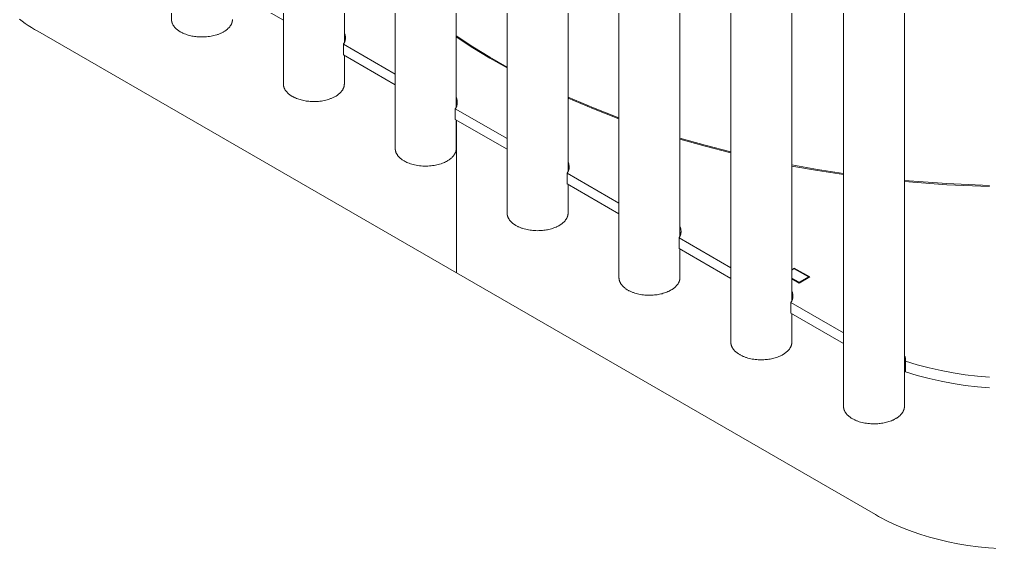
# Model space of a CAD drawing. Header units: inches. Extents: x -6.5 to 91.7, y -2.1 to 67.1.
# Drawn here: x 74.11 to 81.56, y 25.4 to 29.47 of the extents above; entities that cross this region are included whole.
import ezdxf

# ---------------------------------------------------------------- set-up
doc = ezdxf.new("R2010")
doc.units = ezdxf.units.IN
doc.layers.add('ZANO_R', color=7, linetype='Continuous', lineweight=0)

msp = doc.modelspace()

# ---------------------------------------------------------------- linework, layer by layer
at = {"layer": 'ZANO_R'}
for p, q in [((75.28081, 29.46787), (75.28081, 47.26843)), ((76.13974, 28.97196), (76.13974, 46.77253)), ((76.6079, 46.50224), (76.6079, 29.29047)), ((77.46683, 46.00633), (77.46683, 28.79456)), ((77.85761, 27.98015), (77.85761, 45.78072)), ((78.32577, 45.51043), (78.32577, 28.29866)), ((78.71654, 27.48425), (78.71654, 45.28482)), ((79.1847, 45.01452), (79.1847, 27.80276)), ((79.57547, 26.98834), (79.57547, 44.78891)), ((80.04363, 44.51862), (80.04363, 27.30685)), ((80.44046, 26.49618), (80.44046, 44.2959)), ((80.90862, 44.12376), (80.90862, 26.49618)), ((76.99868, 28.47606), (76.99868, 33.74419)), ((76.13974, 29.46205), (75.74189, 29.69175)), ((74.13523, 29.45348), (74.11288, 29.47008)), ((74.15805, 29.43733), (74.13523, 29.45348)), ((74.1813, 29.4216), (74.15805, 29.43733)), ((75.28081, 29.46787), (75.28083, 29.46643)), ((75.28083, 29.46643), (75.28086, 29.465)), ((75.28086, 29.465), (75.28093, 29.46356)), ((75.28093, 29.46356), (75.28102, 29.46211)), ((75.28102, 29.46211), (75.28115, 29.46066)), ((75.28115, 29.46066), (75.28129, 29.4592)), ((75.28129, 29.4592), (75.28147, 29.45774)), ((75.28147, 29.45774), (75.28167, 29.45628)), ((75.28167, 29.45628), (75.28191, 29.45482)), ((75.28191, 29.45482), (75.28217, 29.45335)), ((75.28217, 29.45335), (75.28246, 29.45188)), ((75.28246, 29.45188), (75.28277, 29.4504)), ((75.28277, 29.4504), (75.28312, 29.44893)), ((75.28312, 29.44893), (75.2835, 29.44745)), ((75.2835, 29.44745), (75.28391, 29.44597)), ((75.28391, 29.44597), (75.28434, 29.44449)), ((75.28434, 29.44449), (75.28481, 29.443)), ((75.28481, 29.443), (75.2853, 29.44152)), ((75.2853, 29.44152), (75.28583, 29.44004)), ((75.28583, 29.44004), (75.28638, 29.43855)), ((75.28638, 29.43855), (75.28697, 29.43707)), ((75.28697, 29.43707), (75.28759, 29.43558)), ((75.28759, 29.43558), (75.28891, 29.43262)), ((75.28891, 29.43262), (75.29036, 29.42966)), ((75.29036, 29.42966), (75.29193, 29.4267)), ((75.29193, 29.4267), (75.29363, 29.42376)), ((75.73611, 29.42369), (75.73786, 29.42673)), ((75.73786, 29.42673), (75.73948, 29.42977)), ((75.73948, 29.42977), (75.74024, 29.43129)), ((75.74024, 29.43129), (75.74096, 29.43281)), ((75.74096, 29.43281), (75.74165, 29.43433)), ((75.74165, 29.43433), (75.7423, 29.43584)), ((75.7423, 29.43584), (75.74293, 29.43735)), ((75.74293, 29.43735), (75.74352, 29.43887)), ((75.74352, 29.43887), (75.74408, 29.44037)), ((75.74408, 29.44037), (75.7446, 29.44188)), ((75.7446, 29.44188), (75.7451, 29.44338)), ((75.7451, 29.44338), (75.74556, 29.44488)), ((75.74556, 29.44488), (75.74599, 29.44638)), ((75.74599, 29.44638), (75.74639, 29.44787)), ((75.74639, 29.44787), (75.74677, 29.44936)), ((75.74677, 29.44936), (75.74711, 29.45084)), ((75.74711, 29.45084), (75.7476, 29.45324)), ((75.7476, 29.45324), (75.74802, 29.45566)), ((75.74802, 29.45566), (75.74836, 29.45809)), ((75.74836, 29.45809), (75.74862, 29.46052)), ((75.74862, 29.46052), (75.74882, 29.46297)), ((75.74882, 29.46297), (75.74893, 29.46542)), ((75.74893, 29.46542), (75.74897, 29.46787)), ((74.20497, 29.40632), (74.1813, 29.4216)), ((74.22902, 29.39148), (74.20497, 29.40632)), ((74.25341, 29.37708), (74.22902, 29.39148)), ((74.25341, 29.37708), (77.46921, 27.52043)), ((75.29363, 29.42376), (75.29545, 29.42082)), ((75.29545, 29.42082), (75.29739, 29.41791)), ((75.29739, 29.41791), (75.29946, 29.41501)), ((75.29946, 29.41501), (75.30165, 29.41213)), ((75.30165, 29.41213), (75.30396, 29.40927)), ((75.30396, 29.40927), (75.30639, 29.40643)), ((75.30639, 29.40643), (75.30895, 29.40363)), ((75.30895, 29.40363), (75.31162, 29.40085)), ((75.31162, 29.40085), (75.3144, 29.39811)), ((75.3144, 29.39811), (75.31731, 29.3954)), ((75.31731, 29.3954), (75.32032, 29.39273)), ((75.32032, 29.39273), (75.32345, 29.3901)), ((75.32345, 29.3901), (75.32669, 29.38751)), ((75.32669, 29.38751), (75.33003, 29.38496)), ((75.33003, 29.38496), (75.33347, 29.38247)), ((75.33347, 29.38247), (75.33702, 29.38001)), ((75.33702, 29.38001), (75.34066, 29.37761)), ((75.34066, 29.37761), (75.34439, 29.37527)), ((75.34439, 29.37527), (75.34822, 29.37297)), ((75.34822, 29.37297), (75.35213, 29.37074)), ((75.35213, 29.37074), (75.35613, 29.36856)), ((75.35613, 29.36856), (75.36021, 29.36643)), ((75.36021, 29.36643), (75.36436, 29.36437)), ((75.36436, 29.36437), (75.36858, 29.36237)), ((75.36858, 29.36237), (75.37287, 29.36044)), ((75.37287, 29.36044), (75.38164, 29.35675)), ((75.38164, 29.35675), (75.39063, 29.35333)), ((75.39063, 29.35333), (75.39981, 29.35018)), ((75.62795, 29.34953), (75.63319, 29.35125)), ((75.63319, 29.35125), (75.63837, 29.35305)), ((75.63837, 29.35305), (75.64346, 29.35493)), ((75.64346, 29.35493), (75.64848, 29.35689)), ((75.64848, 29.35689), (75.65341, 29.35892)), ((75.65341, 29.35892), (75.65824, 29.36103)), ((75.65824, 29.36103), (75.66299, 29.36321)), ((75.66299, 29.36321), (75.66763, 29.36545)), ((75.66763, 29.36545), (75.67216, 29.36777)), ((75.67216, 29.36777), (75.67659, 29.37015)), ((75.67659, 29.37015), (75.6809, 29.37259)), ((75.6809, 29.37259), (75.6851, 29.37509)), ((75.6851, 29.37509), (75.68917, 29.37764)), ((75.68917, 29.37764), (75.69312, 29.38025)), ((75.69312, 29.38025), (75.69694, 29.38291)), ((75.69694, 29.38291), (75.70064, 29.38562)), ((75.70064, 29.38562), (75.7042, 29.38837)), ((75.7042, 29.38837), (75.70762, 29.39117)), ((75.70762, 29.39117), (75.71091, 29.394)), ((75.71091, 29.394), (75.71406, 29.39687)), ((75.71406, 29.39687), (75.71708, 29.39976)), ((75.71708, 29.39976), (75.71995, 29.40269)), ((75.71995, 29.40269), (75.72268, 29.40564)), ((75.72268, 29.40564), (75.72527, 29.40861)), ((75.72527, 29.40861), (75.72772, 29.4116)), ((75.72772, 29.4116), (75.73003, 29.41461)), ((75.73003, 29.41461), (75.7322, 29.41763)), ((75.7322, 29.41763), (75.73423, 29.42066)), ((75.73423, 29.42066), (75.73611, 29.42369)), ((76.60911, 29.36071), (76.6079, 29.36335)), ((76.61022, 29.35803), (76.60911, 29.36071)), ((76.61125, 29.35531), (76.61022, 29.35803)), ((76.61218, 29.35256), (76.61125, 29.35531)), ((76.61301, 29.34978), (76.61218, 29.35256)), ((75.39981, 29.35018), (75.40914, 29.3473)), ((75.40914, 29.3473), (75.41858, 29.34469)), ((75.41858, 29.34469), (75.42812, 29.34235)), ((75.42812, 29.34235), (75.4377, 29.34028)), ((75.4377, 29.34028), (75.44731, 29.33847)), ((75.44731, 29.33847), (75.45692, 29.33693)), ((75.45692, 29.33693), (75.46648, 29.33564)), ((75.46648, 29.33564), (75.47599, 29.3346)), ((75.47599, 29.3346), (75.48541, 29.3338)), ((75.48541, 29.3338), (75.49579, 29.33317)), ((75.49579, 29.33317), (75.50639, 29.33281)), ((75.50639, 29.33281), (75.51719, 29.33273)), ((75.51719, 29.33273), (75.52815, 29.33294)), ((75.52815, 29.33294), (75.53925, 29.33345)), ((75.53925, 29.33345), (75.55044, 29.33429)), ((75.55044, 29.33429), (75.56169, 29.33545)), ((75.56169, 29.33545), (75.57295, 29.33694)), ((75.57295, 29.33694), (75.58419, 29.33878)), ((75.58419, 29.33878), (75.59536, 29.34096)), ((75.59536, 29.34096), (75.6064, 29.34348)), ((75.6064, 29.34348), (75.61728, 29.34634)), ((75.61728, 29.34634), (75.62795, 29.34953)), ((76.60083, 29.27776), (76.60245, 29.28017)), ((76.99868, 29.04806), (76.60083, 29.27776)), ((76.60083, 29.19585), (76.60083, 29.27776)), ((76.60245, 29.28017), (76.60399, 29.28263)), ((76.60399, 29.28263), (76.60544, 29.28514)), ((76.60544, 29.28514), (76.60681, 29.2877)), ((76.60681, 29.2877), (76.6081, 29.2903)), ((76.6081, 29.2903), (76.60929, 29.29295)), ((76.60929, 29.29295), (76.61039, 29.29564)), ((76.61039, 29.29564), (76.6114, 29.29836)), ((76.6114, 29.29836), (76.61231, 29.30112)), ((76.61231, 29.30112), (76.61314, 29.3039)), ((76.61375, 29.34697), (76.61301, 29.34978)), ((76.61314, 29.3039), (76.61386, 29.30671)), ((76.6144, 29.34414), (76.61375, 29.34697)), ((76.61386, 29.30671), (76.61449, 29.30954)), ((76.61495, 29.34129), (76.6144, 29.34414)), ((76.61449, 29.30954), (76.61502, 29.3124)), ((76.6154, 29.33842), (76.61495, 29.34129)), ((76.61502, 29.3124), (76.61546, 29.31527)), ((76.61575, 29.33554), (76.6154, 29.33842)), ((76.61546, 29.31527), (76.6158, 29.31815)), ((76.61601, 29.33265), (76.61575, 29.33554)), ((76.6158, 29.31815), (76.61604, 29.32105)), ((76.61616, 29.32975), (76.61601, 29.33265)), ((76.61604, 29.32105), (76.61618, 29.32395)), ((76.61622, 29.32685), (76.61616, 29.32975)), ((76.61618, 29.32395), (76.61622, 29.32685)), ((77.46683, 29.34034), (77.59472, 29.25711)), ((77.59471, 29.25062), (77.46683, 29.33404)), ((77.72501, 29.17102), (77.59471, 29.25062)), ((77.59472, 29.25711), (77.72502, 29.17769)), ((76.99868, 28.96615), (76.60083, 29.19585)), ((76.6079, 29.19176), (76.6079, 28.97196)), ((77.85761, 29.09533), (77.72501, 29.17102)), ((77.72502, 29.17769), (77.85761, 29.10217)), ((76.13974, 28.97196), (76.13976, 28.97053)), ((76.13976, 28.97053), (76.1398, 28.96909)), ((76.1398, 28.96909), (76.13986, 28.96765)), ((76.13986, 28.96765), (76.13996, 28.9662)), ((76.13996, 28.9662), (76.14008, 28.96475)), ((76.14008, 28.96475), (76.14022, 28.9633)), ((76.14022, 28.9633), (76.1404, 28.96184)), ((76.1404, 28.96184), (76.14061, 28.96038)), ((76.14061, 28.96038), (76.14084, 28.95891)), ((76.14084, 28.95891), (76.1411, 28.95744)), ((76.1411, 28.95744), (76.14139, 28.95597)), ((76.14139, 28.95597), (76.14171, 28.9545)), ((76.14171, 28.9545), (76.14205, 28.95302)), ((76.14205, 28.95302), (76.14243, 28.95154)), ((76.14243, 28.95154), (76.14284, 28.95006)), ((76.14284, 28.95006), (76.14327, 28.94858)), ((76.14327, 28.94858), (76.14374, 28.9471)), ((76.14374, 28.9471), (76.14423, 28.94562)), ((76.14423, 28.94562), (76.14476, 28.94413)), ((76.14476, 28.94413), (76.14532, 28.94265)), ((76.14532, 28.94265), (76.1459, 28.94116)), ((76.1459, 28.94116), (76.14652, 28.93968)), ((76.14652, 28.93968), (76.14785, 28.93671)), ((76.14785, 28.93671), (76.14929, 28.93375)), ((76.14929, 28.93375), (76.15087, 28.9308)), ((76.15087, 28.9308), (76.15256, 28.92785)), ((76.15256, 28.92785), (76.15438, 28.92492)), ((76.15438, 28.92492), (76.15633, 28.922)), ((76.15633, 28.922), (76.15839, 28.9191)), ((76.15839, 28.9191), (76.16058, 28.91622)), ((76.16058, 28.91622), (76.16289, 28.91336)), ((76.16289, 28.91336), (76.16533, 28.91053)), ((76.16533, 28.91053), (76.16788, 28.90772)), ((76.16788, 28.90772), (76.17055, 28.90495)), ((76.17055, 28.90495), (76.17334, 28.9022)), ((76.573, 28.90096), (76.57601, 28.90386)), ((76.57601, 28.90386), (76.57888, 28.90678)), ((76.57888, 28.90678), (76.58161, 28.90973)), ((76.58161, 28.90973), (76.5842, 28.91271)), ((76.5842, 28.91271), (76.58665, 28.9157)), ((76.58665, 28.9157), (76.58896, 28.91871)), ((76.58896, 28.91871), (76.59113, 28.92173)), ((76.59113, 28.92173), (76.59316, 28.92475)), ((76.59316, 28.92475), (76.59505, 28.92779)), ((76.59505, 28.92779), (76.5968, 28.93083)), ((76.5968, 28.93083), (76.59841, 28.93387)), ((76.59841, 28.93387), (76.59917, 28.93539)), ((76.59917, 28.93539), (76.59989, 28.9369)), ((76.59989, 28.9369), (76.60058, 28.93842)), ((76.60058, 28.93842), (76.60124, 28.93994)), ((76.60124, 28.93994), (76.60186, 28.94145)), ((76.60186, 28.94145), (76.60245, 28.94296)), ((76.60245, 28.94296), (76.60301, 28.94447)), ((76.60301, 28.94447), (76.60353, 28.94598)), ((76.60353, 28.94598), (76.60403, 28.94748)), ((76.60403, 28.94748), (76.60449, 28.94898)), ((76.60449, 28.94898), (76.60493, 28.95048)), ((76.60493, 28.95048), (76.60533, 28.95197)), ((76.60533, 28.95197), (76.6057, 28.95346)), ((76.6057, 28.95346), (76.60604, 28.95494)), ((76.60604, 28.95494), (76.60653, 28.95734)), ((76.60653, 28.95734), (76.60695, 28.95976)), ((76.60695, 28.95976), (76.60729, 28.96218)), ((76.60729, 28.96218), (76.60756, 28.96462)), ((76.60756, 28.96462), (76.60775, 28.96706)), ((76.60775, 28.96706), (76.60786, 28.96951)), ((76.60786, 28.96951), (76.6079, 28.97196)), ((76.17334, 28.9022), (76.17624, 28.8995)), ((76.17624, 28.8995), (76.17926, 28.89683)), ((76.17926, 28.89683), (76.18238, 28.89419)), ((76.18238, 28.89419), (76.18562, 28.8916)), ((76.18562, 28.8916), (76.18896, 28.88906)), ((76.18896, 28.88906), (76.1924, 28.88656)), ((76.1924, 28.88656), (76.19595, 28.88411)), ((76.19595, 28.88411), (76.19959, 28.88171)), ((76.19959, 28.88171), (76.20333, 28.87936)), ((76.20333, 28.87936), (76.20715, 28.87707)), ((76.20715, 28.87707), (76.21107, 28.87483)), ((76.21107, 28.87483), (76.21506, 28.87265)), ((76.21506, 28.87265), (76.21914, 28.87053)), ((76.21914, 28.87053), (76.22329, 28.86847)), ((76.22329, 28.86847), (76.22751, 28.86647)), ((76.22751, 28.86647), (76.2318, 28.86453)), ((76.2318, 28.86453), (76.24057, 28.86085)), ((76.24057, 28.86085), (76.24956, 28.85743)), ((76.24956, 28.85743), (76.25874, 28.85428)), ((76.25874, 28.85428), (76.26807, 28.8514)), ((76.26807, 28.8514), (76.27752, 28.84878)), ((76.27752, 28.84878), (76.28705, 28.84644)), ((76.28705, 28.84644), (76.29664, 28.84437)), ((76.29664, 28.84437), (76.30625, 28.84257)), ((76.30625, 28.84257), (76.31585, 28.84103)), ((76.31585, 28.84103), (76.32541, 28.83974)), ((76.32541, 28.83974), (76.33492, 28.8387)), ((76.33492, 28.8387), (76.34434, 28.83789)), ((76.34434, 28.83789), (76.35472, 28.83727)), ((76.35472, 28.83727), (76.36532, 28.83691)), ((76.36532, 28.83691), (76.37612, 28.83682)), ((76.37612, 28.83682), (76.38709, 28.83703)), ((76.38709, 28.83703), (76.39818, 28.83755)), ((76.39818, 28.83755), (76.40937, 28.83838)), ((76.40937, 28.83838), (76.42062, 28.83954)), ((76.42062, 28.83954), (76.43189, 28.84104)), ((76.43189, 28.84104), (76.44312, 28.84287)), ((76.44312, 28.84287), (76.45429, 28.84505)), ((76.45429, 28.84505), (76.46533, 28.84757)), ((76.46533, 28.84757), (76.47621, 28.85043)), ((76.47621, 28.85043), (76.48688, 28.85363)), ((76.48688, 28.85363), (76.49213, 28.85535)), ((76.49213, 28.85535), (76.4973, 28.85715)), ((76.4973, 28.85715), (76.50239, 28.85903)), ((76.50239, 28.85903), (76.50741, 28.86098)), ((76.50741, 28.86098), (76.51234, 28.86302)), ((76.51234, 28.86302), (76.51718, 28.86512)), ((76.51718, 28.86512), (76.52192, 28.8673)), ((76.52192, 28.8673), (76.52656, 28.86955)), ((76.52656, 28.86955), (76.53109, 28.87186)), ((76.53109, 28.87186), (76.53552, 28.87424)), ((76.53552, 28.87424), (76.53983, 28.87668)), ((76.53983, 28.87668), (76.54403, 28.87918)), ((76.54403, 28.87918), (76.5481, 28.88174)), ((76.5481, 28.88174), (76.55205, 28.88435)), ((76.55205, 28.88435), (76.55587, 28.88701)), ((76.55587, 28.88701), (76.55957, 28.88972)), ((76.55957, 28.88972), (76.56313, 28.89247)), ((76.56313, 28.89247), (76.56655, 28.89526)), ((76.56655, 28.89526), (76.56984, 28.89809)), ((76.56984, 28.89809), (76.573, 28.90096)), ((77.46804, 28.8648), (77.46683, 28.86744)), ((77.46916, 28.86212), (77.46804, 28.8648)), ((77.47018, 28.85941), (77.46916, 28.86212)), ((77.47111, 28.85666), (77.47018, 28.85941)), ((77.47195, 28.85388), (77.47111, 28.85666)), ((77.47269, 28.85107), (77.47195, 28.85388)), ((77.47333, 28.84824), (77.47269, 28.85107)), ((77.47388, 28.84539), (77.47333, 28.84824)), ((77.47433, 28.84252), (77.47388, 28.84539)), ((77.47468, 28.83964), (77.47433, 28.84252)), ((77.47494, 28.83675), (77.47468, 28.83964)), ((77.47509, 28.83385), (77.47494, 28.83675)), ((77.47515, 28.83094), (77.47509, 28.83385)), ((77.47511, 28.82804), (77.47515, 28.83094)), ((78.32577, 28.87053), (78.51992, 28.78823)), ((78.51992, 28.78077), (78.32577, 28.86323)), ((77.45976, 28.78186), (77.46138, 28.78426)), ((77.85761, 28.55216), (77.45976, 28.78186)), ((77.45976, 28.69994), (77.45976, 28.78186)), ((77.46138, 28.78426), (77.46292, 28.78672)), ((77.46292, 28.78672), (77.46438, 28.78923)), ((77.46438, 28.78923), (77.46575, 28.79179)), ((77.46575, 28.79179), (77.46703, 28.7944)), ((77.46703, 28.7944), (77.46822, 28.79705)), ((77.46822, 28.79705), (77.46932, 28.79973)), ((77.46932, 28.79973), (77.47033, 28.80246)), ((77.47033, 28.80246), (77.47125, 28.80521)), ((77.47125, 28.80521), (77.47207, 28.808)), ((77.47207, 28.808), (77.47279, 28.81081)), ((77.47279, 28.81081), (77.47342, 28.81364)), ((77.47342, 28.81364), (77.47396, 28.81649)), ((77.47396, 28.81649), (77.47439, 28.81936)), ((77.47439, 28.81936), (77.47473, 28.82225)), ((77.47473, 28.82225), (77.47497, 28.82514)), ((77.47497, 28.82514), (77.47511, 28.82804)), ((78.51992, 28.78823), (78.71654, 28.71199)), ((78.71654, 28.7044), (78.51992, 28.78077)), ((77.85761, 28.47025), (77.45976, 28.69994)), ((77.46683, 28.69586), (77.46683, 28.47606)), ((77.46921, 28.69449), (77.46921, 27.52043)), ((79.1847, 28.55607), (79.37943, 28.50082)), ((79.37943, 28.49287), (79.1847, 28.54821)), ((76.99868, 28.47606), (76.99871, 28.47384)), ((76.99871, 28.47384), (76.9988, 28.47163)), ((76.9988, 28.47163), (76.99896, 28.46943)), ((76.99896, 28.46943), (76.99918, 28.46722)), ((76.99918, 28.46722), (76.99946, 28.46503)), ((76.99946, 28.46503), (76.99978, 28.46293)), ((76.99978, 28.46293), (77.00016, 28.46085)), ((77.00016, 28.46085), (77.0006, 28.45877)), ((77.0006, 28.45877), (77.00125, 28.45606)), ((77.46426, 28.45606), (77.46491, 28.45877)), ((77.46491, 28.45877), (77.46536, 28.46092)), ((77.46536, 28.46092), (77.46575, 28.46308)), ((77.46575, 28.46308), (77.46608, 28.46524)), ((77.46608, 28.46524), (77.46641, 28.46794)), ((77.46641, 28.46794), (77.46665, 28.47064)), ((77.46665, 28.47064), (77.46679, 28.47335)), ((77.46679, 28.47335), (77.46683, 28.47606)), ((79.37943, 28.50082), (79.57547, 28.45041)), ((79.57547, 28.44239), (79.37943, 28.49287)), ((77.00125, 28.45606), (77.00139, 28.45553)), ((77.00139, 28.45553), (77.00208, 28.45307)), ((77.00208, 28.45307), (77.00232, 28.45229)), ((77.00232, 28.45229), (77.00335, 28.44924)), ((77.00335, 28.44924), (77.00447, 28.44622)), ((77.00447, 28.44622), (77.00569, 28.44325)), ((77.00569, 28.44325), (77.00701, 28.44032)), ((77.00701, 28.44032), (77.00843, 28.43743)), ((77.00843, 28.43743), (77.00995, 28.43459)), ((77.00995, 28.43459), (77.01156, 28.43181)), ((77.01156, 28.43181), (77.01326, 28.42907)), ((77.01326, 28.42907), (77.01505, 28.4264)), ((77.01505, 28.4264), (77.01706, 28.42356)), ((77.01706, 28.42356), (77.01916, 28.42077)), ((77.01916, 28.42077), (77.02133, 28.41805)), ((77.02133, 28.41805), (77.02359, 28.41539)), ((77.02359, 28.41539), (77.02635, 28.41231)), ((77.02635, 28.41231), (77.02958, 28.40895)), ((77.02958, 28.40895), (77.0329, 28.4057)), ((77.0329, 28.4057), (77.03632, 28.40255)), ((77.03632, 28.40255), (77.03984, 28.3995)), ((77.03984, 28.3995), (77.04345, 28.39657)), ((77.04345, 28.39657), (77.04792, 28.39314)), ((77.04792, 28.39314), (77.05249, 28.38985)), ((77.05249, 28.38985), (77.05716, 28.38669)), ((77.05716, 28.38669), (77.06191, 28.38366)), ((77.06191, 28.38366), (77.06675, 28.38078)), ((77.39876, 28.38078), (77.4036, 28.38366)), ((77.4036, 28.38366), (77.40835, 28.38669)), ((77.40835, 28.38669), (77.41302, 28.38985)), ((77.41302, 28.38985), (77.41759, 28.39314)), ((77.41759, 28.39314), (77.42206, 28.39657)), ((77.42206, 28.39657), (77.42567, 28.3995)), ((77.42567, 28.3995), (77.42918, 28.40255)), ((77.42918, 28.40255), (77.43261, 28.4057)), ((77.43261, 28.4057), (77.43593, 28.40895)), ((77.43593, 28.40895), (77.43916, 28.41231)), ((77.43916, 28.41231), (77.44192, 28.41539)), ((77.44192, 28.41539), (77.44418, 28.41805)), ((77.44418, 28.41805), (77.44635, 28.42077)), ((77.44635, 28.42077), (77.44845, 28.42356)), ((77.44845, 28.42356), (77.45046, 28.4264)), ((77.45046, 28.4264), (77.45225, 28.42907)), ((77.45225, 28.42907), (77.45395, 28.43181)), ((77.45395, 28.43181), (77.45556, 28.43459)), ((77.45556, 28.43459), (77.45708, 28.43743)), ((77.45708, 28.43743), (77.4585, 28.44032)), ((77.4585, 28.44032), (77.45982, 28.44325)), ((77.45982, 28.44325), (77.46104, 28.44622)), ((77.46104, 28.44622), (77.46216, 28.44924)), ((77.46216, 28.44924), (77.46319, 28.45229)), ((77.46319, 28.45229), (77.46342, 28.45307)), ((77.46342, 28.45307), (77.46412, 28.45553)), ((77.46412, 28.45553), (77.46426, 28.45606)), ((77.06675, 28.38078), (77.07365, 28.37694)), ((77.07365, 28.37694), (77.08068, 28.37332)), ((77.08068, 28.37332), (77.08782, 28.36992)), ((77.08782, 28.36992), (77.09507, 28.36676)), ((77.09507, 28.36676), (77.10517, 28.36277)), ((77.10517, 28.36277), (77.1154, 28.35913)), ((77.1154, 28.35913), (77.12574, 28.35585)), ((77.12574, 28.35585), (77.1362, 28.35293)), ((77.1362, 28.35293), (77.14675, 28.35036)), ((77.14675, 28.35036), (77.1592, 28.34778)), ((77.1592, 28.34778), (77.17172, 28.3456)), ((77.17172, 28.3456), (77.18432, 28.34384)), ((77.18432, 28.34384), (77.19696, 28.34249)), ((77.19696, 28.34249), (77.20964, 28.34155)), ((77.20964, 28.34155), (77.22234, 28.34103)), ((77.22234, 28.34103), (77.23505, 28.34092)), ((77.23505, 28.34092), (77.24866, 28.34122)), ((77.24866, 28.34122), (77.26224, 28.34199)), ((77.26224, 28.34199), (77.27363, 28.34298)), ((77.27363, 28.34298), (77.28499, 28.34432)), ((77.28499, 28.34432), (77.29631, 28.34599)), ((77.29631, 28.34599), (77.30757, 28.34801)), ((77.30757, 28.34801), (77.31876, 28.35036)), ((77.31876, 28.35036), (77.32931, 28.35293)), ((77.32931, 28.35293), (77.33977, 28.35585)), ((77.33977, 28.35585), (77.35011, 28.35913)), ((77.35011, 28.35913), (77.36034, 28.36277)), ((77.36034, 28.36277), (77.37044, 28.36676)), ((77.37044, 28.36676), (77.37769, 28.36992)), ((77.37769, 28.36992), (77.38483, 28.37332)), ((77.38483, 28.37332), (77.39186, 28.37694)), ((77.39186, 28.37694), (77.39876, 28.38078)), ((78.32697, 28.3689), (78.32577, 28.37154)), ((78.32809, 28.36622), (78.32697, 28.3689)), ((78.32911, 28.3635), (78.32809, 28.36622)), ((78.33004, 28.36075), (78.32911, 28.3635)), ((78.32926, 28.30655), (78.33018, 28.30931)), ((78.33088, 28.35797), (78.33004, 28.36075)), ((78.33018, 28.30931), (78.331, 28.31209)), ((78.33162, 28.35516), (78.33088, 28.35797)), ((78.331, 28.31209), (78.33172, 28.3149)), ((78.33226, 28.35233), (78.33162, 28.35516)), ((78.33172, 28.3149), (78.33235, 28.31774)), ((78.33281, 28.34948), (78.33226, 28.35233)), ((78.33235, 28.31774), (78.33289, 28.32059)), ((78.33326, 28.34661), (78.33281, 28.34948)), ((78.33289, 28.32059), (78.33332, 28.32346)), ((78.33361, 28.34373), (78.33326, 28.34661)), ((78.33332, 28.32346), (78.33366, 28.32634)), ((78.33387, 28.34084), (78.33361, 28.34373)), ((78.33366, 28.32634), (78.3339, 28.32924)), ((78.33403, 28.33794), (78.33387, 28.34084)), ((78.3339, 28.32924), (78.33404, 28.33214)), ((78.33408, 28.33504), (78.33403, 28.33794)), ((78.33404, 28.33214), (78.33408, 28.33504)), ((80.04363, 28.34982), (80.24169, 28.31515)), ((80.24168, 28.30692), (80.04363, 28.34164)), ((80.24169, 28.31515), (80.44046, 28.28485)), ((78.31869, 28.28595), (78.32031, 28.28836)), ((78.71654, 28.05625), (78.31869, 28.28595)), ((78.31869, 28.20404), (78.31869, 28.28595)), ((78.32031, 28.28836), (78.32185, 28.29082)), ((78.32185, 28.29082), (78.32331, 28.29333)), ((78.32331, 28.29333), (78.32468, 28.29589)), ((78.32468, 28.29589), (78.32596, 28.2985)), ((78.32596, 28.2985), (78.32715, 28.30114)), ((78.32715, 28.30114), (78.32825, 28.30383)), ((78.32825, 28.30383), (78.32926, 28.30655)), ((80.44046, 28.27658), (80.24168, 28.30692)), ((78.71654, 27.97434), (78.31869, 28.20404)), ((78.32577, 28.19995), (78.32577, 27.98015)), ((80.90862, 28.23056), (81.23513, 28.2064)), ((81.23513, 28.198), (80.90862, 28.2222)), ((81.23513, 28.2064), (81.56228, 28.19319)), ((81.56228, 28.18477), (81.23513, 28.198)), ((77.85761, 27.98015), (77.85764, 27.97801)), ((77.85764, 27.97801), (77.85773, 27.97587)), ((77.85773, 27.97587), (77.85787, 27.97373)), ((77.85787, 27.97373), (77.85808, 27.97159)), ((77.85808, 27.97159), (77.85834, 27.96946)), ((77.85834, 27.96946), (77.85866, 27.96734)), ((77.85866, 27.96734), (77.85904, 27.96523)), ((77.85904, 27.96523), (77.85947, 27.96313)), ((77.85947, 27.96313), (77.85981, 27.96165)), ((77.85981, 27.96165), (77.86018, 27.96016)), ((77.86018, 27.96016), (77.86058, 27.95867)), ((77.86058, 27.95867), (77.86102, 27.95717)), ((77.86102, 27.95717), (77.86148, 27.95567)), ((77.86148, 27.95567), (77.86197, 27.95417)), ((77.86197, 27.95417), (77.8625, 27.95266)), ((77.8625, 27.95266), (77.86306, 27.95115)), ((77.86306, 27.95115), (77.86365, 27.94964)), ((77.86365, 27.94964), (77.86427, 27.94813)), ((77.86427, 27.94813), (77.86493, 27.94661)), ((77.86493, 27.94661), (77.86562, 27.9451)), ((77.86562, 27.9451), (77.86634, 27.94358)), ((77.86634, 27.94358), (77.8671, 27.94206)), ((77.8671, 27.94206), (77.86871, 27.93902)), ((77.86871, 27.93902), (77.87046, 27.93598)), ((77.87046, 27.93598), (77.87235, 27.93294)), ((78.31113, 27.93311), (78.31295, 27.93604)), ((78.31295, 27.93604), (78.31464, 27.93899)), ((78.31464, 27.93899), (78.31622, 27.94194)), ((78.31622, 27.94194), (78.31766, 27.9449)), ((78.31766, 27.9449), (78.31899, 27.94787)), ((78.31899, 27.94787), (78.31961, 27.94936)), ((78.31961, 27.94936), (78.32019, 27.95084)), ((78.32019, 27.95084), (78.32075, 27.95232)), ((78.32075, 27.95232), (78.32128, 27.95381)), ((78.32128, 27.95381), (78.32177, 27.95529)), ((78.32177, 27.95529), (78.32224, 27.95677)), ((78.32224, 27.95677), (78.32267, 27.95826)), ((78.32267, 27.95826), (78.32308, 27.95974)), ((78.32308, 27.95974), (78.32346, 27.96121)), ((78.32346, 27.96121), (78.3238, 27.96269)), ((78.3238, 27.96269), (78.32412, 27.96416)), ((78.32412, 27.96416), (78.32441, 27.96564)), ((78.32441, 27.96564), (78.32467, 27.9671)), ((78.32467, 27.9671), (78.3249, 27.96857)), ((78.3249, 27.96857), (78.32511, 27.97003)), ((78.32511, 27.97003), (78.32528, 27.97149)), ((78.32528, 27.97149), (78.32543, 27.97294)), ((78.32543, 27.97294), (78.32555, 27.9744)), ((78.32555, 27.9744), (78.32565, 27.97584)), ((78.32565, 27.97584), (78.32571, 27.97728)), ((78.32571, 27.97728), (78.32575, 27.97872)), ((78.32575, 27.97872), (78.32577, 27.98015)), ((77.87235, 27.93294), (77.87438, 27.92992)), ((77.87438, 27.92992), (77.87655, 27.9269)), ((77.87655, 27.9269), (77.87886, 27.92389)), ((77.87886, 27.92389), (77.88131, 27.9209)), ((77.88131, 27.9209), (77.8839, 27.91793)), ((77.8839, 27.91793), (77.88663, 27.91498)), ((77.88663, 27.91498), (77.8895, 27.91205)), ((77.8895, 27.91205), (77.89251, 27.90915)), ((77.89251, 27.90915), (77.89567, 27.90629)), ((77.89567, 27.90629), (77.89896, 27.90345)), ((77.89896, 27.90345), (77.90238, 27.90066)), ((77.90238, 27.90066), (77.90594, 27.89791)), ((77.90594, 27.89791), (77.90963, 27.8952)), ((77.90963, 27.8952), (77.91346, 27.89254)), ((77.91346, 27.89254), (77.91741, 27.88993)), ((77.91741, 27.88993), (77.92148, 27.88737)), ((77.92148, 27.88737), (77.92568, 27.88487)), ((77.92568, 27.88487), (77.92999, 27.88243)), ((77.92999, 27.88243), (77.93442, 27.88005)), ((77.93442, 27.88005), (77.93895, 27.87774)), ((77.93895, 27.87774), (77.94359, 27.87549)), ((77.94359, 27.87549), (77.94833, 27.87331)), ((77.94833, 27.87331), (77.95317, 27.87121)), ((77.95317, 27.87121), (77.9581, 27.86918)), ((77.9581, 27.86918), (77.96312, 27.86722)), ((77.96312, 27.86722), (77.96821, 27.86534)), ((77.96821, 27.86534), (77.97338, 27.86354)), ((77.97338, 27.86354), (77.97862, 27.86182)), ((77.97862, 27.86182), (77.98929, 27.85862)), ((78.19744, 27.85959), (78.20677, 27.86247)), ((78.20677, 27.86247), (78.21595, 27.86562)), ((78.21595, 27.86562), (78.22494, 27.86904)), ((78.22494, 27.86904), (78.2337, 27.87272)), ((78.2337, 27.87272), (78.238, 27.87466)), ((78.238, 27.87466), (78.24222, 27.87666)), ((78.24222, 27.87666), (78.24637, 27.87872)), ((78.24637, 27.87872), (78.25045, 27.88084)), ((78.25045, 27.88084), (78.25444, 27.88302)), ((78.25444, 27.88302), (78.25836, 27.88526)), ((78.25836, 27.88526), (78.26218, 27.88755)), ((78.26218, 27.88755), (78.26592, 27.8899)), ((78.26592, 27.8899), (78.26956, 27.8923)), ((78.26956, 27.8923), (78.27311, 27.89475)), ((78.27311, 27.89475), (78.27655, 27.89725)), ((78.27655, 27.89725), (78.27989, 27.8998)), ((78.27989, 27.8998), (78.28313, 27.90239)), ((78.28313, 27.90239), (78.28625, 27.90502)), ((78.28625, 27.90502), (78.28927, 27.90769)), ((78.28927, 27.90769), (78.29217, 27.9104)), ((78.29217, 27.9104), (78.29496, 27.91314)), ((78.29496, 27.91314), (78.29763, 27.91591)), ((78.29763, 27.91591), (78.30018, 27.91872)), ((78.30018, 27.91872), (78.30262, 27.92155)), ((78.30262, 27.92155), (78.30493, 27.92441)), ((78.30493, 27.92441), (78.30712, 27.92729)), ((78.30712, 27.92729), (78.30918, 27.93019)), ((78.30918, 27.93019), (78.31113, 27.93311)), ((79.1859, 27.87299), (79.1847, 27.87564)), ((79.18702, 27.87031), (79.1859, 27.87299)), ((79.18804, 27.8676), (79.18702, 27.87031)), ((79.18897, 27.86485), (79.18804, 27.8676)), ((79.18981, 27.86207), (79.18897, 27.86485)), ((79.19055, 27.85926), (79.18981, 27.86207)), ((77.98929, 27.85862), (78.00018, 27.85576)), ((78.00018, 27.85576), (78.01122, 27.85324)), ((78.01122, 27.85324), (78.02239, 27.85107)), ((78.02239, 27.85107), (78.03362, 27.84923)), ((78.03362, 27.84923), (78.04489, 27.84774)), ((78.04489, 27.84774), (78.05614, 27.84657)), ((78.05614, 27.84657), (78.06733, 27.84574)), ((78.06733, 27.84574), (78.07842, 27.84522)), ((78.07842, 27.84522), (78.08939, 27.84501)), ((78.08939, 27.84501), (78.10019, 27.8451)), ((78.10019, 27.8451), (78.11079, 27.84546)), ((78.11079, 27.84546), (78.12117, 27.84608)), ((78.12117, 27.84608), (78.13059, 27.84689)), ((78.13059, 27.84689), (78.14009, 27.84793)), ((78.14009, 27.84793), (78.14966, 27.84922)), ((78.14966, 27.84922), (78.15926, 27.85076)), ((78.15926, 27.85076), (78.16887, 27.85257)), ((78.16887, 27.85257), (78.17846, 27.85464)), ((78.17846, 27.85464), (78.18799, 27.85698)), ((78.18799, 27.85698), (78.19744, 27.85959)), ((79.17762, 27.79005), (79.17924, 27.79245)), ((79.57547, 27.56035), (79.17762, 27.79005)), ((79.17762, 27.70814), (79.17762, 27.79005)), ((79.17924, 27.79245), (79.18078, 27.79491)), ((79.18078, 27.79491), (79.18224, 27.79743)), ((79.18224, 27.79743), (79.18361, 27.79999)), ((79.18361, 27.79999), (79.18489, 27.80259)), ((79.18489, 27.80259), (79.18608, 27.80524)), ((79.18608, 27.80524), (79.18718, 27.80792)), ((79.18718, 27.80792), (79.18819, 27.81065)), ((79.18819, 27.81065), (79.18911, 27.8134)), ((79.18911, 27.8134), (79.18993, 27.81619)), ((79.18993, 27.81619), (79.19066, 27.819)), ((79.19119, 27.85643), (79.19055, 27.85926)), ((79.19066, 27.819), (79.19129, 27.82183)), ((79.19174, 27.85358), (79.19119, 27.85643)), ((79.19129, 27.82183), (79.19182, 27.82469)), ((79.19219, 27.85071), (79.19174, 27.85358)), ((79.19182, 27.82469), (79.19226, 27.82756)), ((79.19255, 27.84783), (79.19219, 27.85071)), ((79.19226, 27.82756), (79.19259, 27.83044)), ((79.1928, 27.84494), (79.19255, 27.84783)), ((79.19259, 27.83044), (79.19283, 27.83333)), ((79.19296, 27.84204), (79.1928, 27.84494)), ((79.19283, 27.83333), (79.19297, 27.83623)), ((79.19301, 27.83914), (79.19296, 27.84204)), ((79.19297, 27.83623), (79.19301, 27.83914)), ((79.57547, 27.47844), (79.17762, 27.70814)), ((79.1847, 27.70405), (79.1847, 27.48425)), ((77.46921, 27.52043), (80.68501, 25.66379)), ((80.06256, 27.55762), (80.04363, 27.5467)), ((80.06256, 27.55216), (80.04363, 27.54124)), ((80.18079, 27.48937), (80.06256, 27.55762)), ((80.06256, 27.55762), (80.06256, 27.55216)), ((80.17133, 27.48937), (80.06256, 27.55216)), ((80.10039, 27.44841), (80.17133, 27.48937)), ((80.10039, 27.44295), (80.18079, 27.48937)), ((80.17133, 27.4839), (80.17133, 27.48937)), ((78.71654, 27.48425), (78.71657, 27.48211)), ((78.71657, 27.48211), (78.71666, 27.47996)), ((78.71666, 27.47996), (78.7168, 27.47782)), ((78.7168, 27.47782), (78.71701, 27.47569)), ((78.71701, 27.47569), (78.71727, 27.47356)), ((78.71727, 27.47356), (78.71759, 27.47143)), ((78.71759, 27.47143), (78.71797, 27.46932)), ((78.71797, 27.46932), (78.7184, 27.46723)), ((78.7184, 27.46723), (78.71874, 27.46574)), ((78.71874, 27.46574), (78.71911, 27.46425)), ((78.71911, 27.46425), (78.71952, 27.46276)), ((78.71952, 27.46276), (78.71995, 27.46127)), ((78.71995, 27.46127), (78.72041, 27.45977)), ((78.72041, 27.45977), (78.72091, 27.45826)), ((78.72091, 27.45826), (78.72143, 27.45676)), ((78.72143, 27.45676), (78.72199, 27.45525)), ((78.72199, 27.45525), (78.72258, 27.45374)), ((78.72258, 27.45374), (78.72321, 27.45222)), ((78.72321, 27.45222), (78.72386, 27.45071)), ((78.72386, 27.45071), (78.72455, 27.44919)), ((78.72455, 27.44919), (78.72527, 27.44767)), ((78.72527, 27.44767), (78.72603, 27.44615)), ((78.72603, 27.44615), (78.72764, 27.44311)), ((78.72764, 27.44311), (78.7294, 27.44008)), ((78.7294, 27.44008), (78.73128, 27.43704)), ((78.73128, 27.43704), (78.73331, 27.43401)), ((78.73331, 27.43401), (78.73548, 27.43099)), ((78.73548, 27.43099), (78.73779, 27.42799)), ((78.73779, 27.42799), (78.74024, 27.42499)), ((78.74024, 27.42499), (78.74283, 27.42202)), ((78.74283, 27.42202), (78.74556, 27.41907)), ((78.74556, 27.41907), (78.74843, 27.41614)), ((78.74843, 27.41614), (78.75145, 27.41325)), ((79.1482, 27.41178), (79.1511, 27.41449)), ((79.1511, 27.41449), (79.15389, 27.41723)), ((79.15389, 27.41723), (79.15656, 27.42001)), ((79.15656, 27.42001), (79.15912, 27.42282)), ((79.15912, 27.42282), (79.16155, 27.42565)), ((79.16155, 27.42565), (79.16386, 27.42851)), ((79.16386, 27.42851), (79.16605, 27.43139)), ((79.16605, 27.43139), (79.16812, 27.43429)), ((79.16812, 27.43429), (79.17006, 27.43721)), ((79.17006, 27.43721), (79.17188, 27.44014)), ((79.17188, 27.44014), (79.17357, 27.44308)), ((79.17357, 27.44308), (79.17515, 27.44604)), ((79.17515, 27.44604), (79.1766, 27.449)), ((79.1766, 27.449), (79.17792, 27.45197)), ((79.17792, 27.45197), (79.17854, 27.45345)), ((79.17854, 27.45345), (79.17912, 27.45494)), ((79.17912, 27.45494), (79.17968, 27.45642)), ((79.17968, 27.45642), (79.18021, 27.4579)), ((79.18021, 27.4579), (79.1807, 27.45939)), ((79.1807, 27.45939), (79.18117, 27.46087)), ((79.18117, 27.46087), (79.1816, 27.46235)), ((79.1816, 27.46235), (79.18201, 27.46383)), ((79.18201, 27.46383), (79.18239, 27.46531)), ((79.18239, 27.46531), (79.18274, 27.46679)), ((79.18274, 27.46679), (79.18305, 27.46826)), ((79.18305, 27.46826), (79.18334, 27.46973)), ((79.18334, 27.46973), (79.1836, 27.4712)), ((79.1836, 27.4712), (79.18384, 27.47266)), ((79.18384, 27.47266), (79.18404, 27.47413)), ((79.18404, 27.47413), (79.18422, 27.47559)), ((79.18422, 27.47559), (79.18436, 27.47704)), ((79.18436, 27.47704), (79.18449, 27.47849)), ((79.18449, 27.47849), (79.18458, 27.47994)), ((79.18458, 27.47994), (79.18464, 27.48138)), ((79.18464, 27.48138), (79.18468, 27.48282)), ((79.18468, 27.48282), (79.1847, 27.48425)), ((80.10039, 27.44841), (80.04363, 27.48118)), ((80.04363, 27.47572), (80.10039, 27.44295)), ((80.10039, 27.44295), (80.10039, 27.44841)), ((78.75145, 27.41325), (78.7546, 27.41038)), ((78.7546, 27.41038), (78.75789, 27.40755)), ((78.75789, 27.40755), (78.76131, 27.40476)), ((78.76131, 27.40476), (78.76487, 27.402)), ((78.76487, 27.402), (78.76857, 27.3993)), ((78.76857, 27.3993), (78.77239, 27.39664)), ((78.77239, 27.39664), (78.77634, 27.39403)), ((78.77634, 27.39403), (78.78041, 27.39147)), ((78.78041, 27.39147), (78.78461, 27.38897)), ((78.78461, 27.38897), (78.78892, 27.38653)), ((78.78892, 27.38653), (78.79335, 27.38415)), ((78.79335, 27.38415), (78.79788, 27.38184)), ((78.79788, 27.38184), (78.80252, 27.37959)), ((78.80252, 27.37959), (78.80727, 27.37741)), ((78.80727, 27.37741), (78.8121, 27.3753)), ((78.8121, 27.3753), (78.81703, 27.37327)), ((78.81703, 27.37327), (78.82205, 27.37131)), ((78.82205, 27.37131), (78.82714, 27.36943)), ((78.82714, 27.36943), (78.83232, 27.36763)), ((78.83232, 27.36763), (78.83756, 27.36591)), ((78.83756, 27.36591), (78.84823, 27.36272)), ((78.84823, 27.36272), (78.85911, 27.35986)), ((78.85911, 27.35986), (78.87015, 27.35734)), ((78.87015, 27.35734), (78.88132, 27.35516)), ((78.88132, 27.35516), (78.89256, 27.35333)), ((78.89256, 27.35333), (78.90382, 27.35183)), ((78.90382, 27.35183), (78.91507, 27.35067)), ((78.91507, 27.35067), (78.92626, 27.34984)), ((78.92626, 27.34984), (78.93736, 27.34932)), ((78.93736, 27.34932), (78.94832, 27.34911)), ((78.94832, 27.34911), (78.95912, 27.34919)), ((78.95912, 27.34919), (78.96972, 27.34955)), ((78.96972, 27.34955), (78.9801, 27.35018)), ((78.9801, 27.35018), (78.98952, 27.35098)), ((78.98952, 27.35098), (78.99903, 27.35202)), ((78.99903, 27.35202), (79.00859, 27.35331)), ((79.00859, 27.35331), (79.0182, 27.35486)), ((79.0182, 27.35486), (79.0278, 27.35666)), ((79.0278, 27.35666), (79.03739, 27.35873)), ((79.03739, 27.35873), (79.04693, 27.36107)), ((79.04693, 27.36107), (79.05637, 27.36368)), ((79.05637, 27.36368), (79.0657, 27.36656)), ((79.0657, 27.36656), (79.07488, 27.36972)), ((79.07488, 27.36972), (79.08387, 27.37314)), ((79.08387, 27.37314), (79.09264, 27.37682)), ((79.09264, 27.37682), (79.09693, 27.37876)), ((79.09693, 27.37876), (79.10115, 27.38075)), ((79.10115, 27.38075), (79.1053, 27.38282)), ((79.1053, 27.38282), (79.10938, 27.38494)), ((79.10938, 27.38494), (79.11338, 27.38712)), ((79.11338, 27.38712), (79.11729, 27.38936)), ((79.11729, 27.38936), (79.12112, 27.39165)), ((79.12112, 27.39165), (79.12485, 27.394)), ((79.12485, 27.394), (79.12849, 27.3964)), ((79.12849, 27.3964), (79.13204, 27.39885)), ((79.13204, 27.39885), (79.13548, 27.40135)), ((79.13548, 27.40135), (79.13882, 27.40389)), ((79.13882, 27.40389), (79.14206, 27.40648)), ((79.14206, 27.40648), (79.14519, 27.40911)), ((79.14519, 27.40911), (79.1482, 27.41178)), ((80.04484, 27.37709), (80.04363, 27.37973)), ((80.04595, 27.37441), (80.04484, 27.37709)), ((80.04697, 27.37169), (80.04595, 27.37441)), ((80.0479, 27.36894), (80.04697, 27.37169)), ((80.04874, 27.36616), (80.0479, 27.36894)), ((80.04948, 27.36336), (80.04874, 27.36616)), ((80.05013, 27.36053), (80.04948, 27.36336)), ((80.05067, 27.35767), (80.05013, 27.36053)), ((80.05113, 27.35481), (80.05067, 27.35767)), ((80.05148, 27.35192), (80.05113, 27.35481)), ((80.05173, 27.34903), (80.05148, 27.35192)), ((80.05189, 27.34613), (80.05173, 27.34903)), ((80.05176, 27.33743), (80.0519, 27.34033)), ((80.05195, 27.34323), (80.05189, 27.34613)), ((80.0519, 27.34033), (80.05195, 27.34323)), ((80.03655, 27.29414), (80.03818, 27.29655)), ((80.44046, 27.06095), (80.03655, 27.29414)), ((80.03655, 27.21223), (80.03655, 27.29414)), ((80.03818, 27.29655), (80.03972, 27.29901)), ((80.03972, 27.29901), (80.04117, 27.30152)), ((80.04117, 27.30152), (80.04254, 27.30408)), ((80.04254, 27.30408), (80.04382, 27.30669)), ((80.04382, 27.30669), (80.04501, 27.30933)), ((80.04501, 27.30933), (80.04612, 27.31202)), ((80.04612, 27.31202), (80.04712, 27.31474)), ((80.04712, 27.31474), (80.04804, 27.3175)), ((80.04804, 27.3175), (80.04886, 27.32028)), ((80.04886, 27.32028), (80.04959, 27.32309)), ((80.04959, 27.32309), (80.05022, 27.32593)), ((80.05022, 27.32593), (80.05075, 27.32878)), ((80.05075, 27.32878), (80.05119, 27.33165)), ((80.05119, 27.33165), (80.05152, 27.33453)), ((80.05152, 27.33453), (80.05176, 27.33743)), ((80.44046, 26.97904), (80.03655, 27.21223)), ((80.04363, 27.20815), (80.04363, 26.98834)), ((79.57547, 26.98834), (79.5755, 26.9862)), ((79.5755, 26.9862), (79.57559, 26.98406)), ((79.57559, 26.98406), (79.57574, 26.98192)), ((79.57574, 26.98192), (79.57594, 26.97978)), ((79.57594, 26.97978), (79.5762, 26.97765)), ((79.5762, 26.97765), (79.57652, 26.97553)), ((79.57652, 26.97553), (79.5769, 26.97342)), ((79.5769, 26.97342), (79.57733, 26.97132)), ((79.57733, 26.97132), (79.57768, 26.96984)), ((79.57768, 26.96984), (79.57805, 26.96835)), ((79.57805, 26.96835), (79.57845, 26.96686)), ((79.57845, 26.96686), (79.57888, 26.96536)), ((80.04054, 26.96645), (80.04094, 26.96793)), ((80.04094, 26.96793), (80.04132, 26.9694)), ((80.04132, 26.9694), (80.04167, 26.97088)), ((80.04167, 26.97088), (80.04199, 26.97235)), ((80.04199, 26.97235), (80.04227, 26.97383)), ((80.04227, 26.97383), (80.04254, 26.97529)), ((80.04254, 26.97529), (80.04277, 26.97676)), ((80.04277, 26.97676), (80.04297, 26.97822)), ((80.04297, 26.97822), (80.04315, 26.97968)), ((80.04315, 26.97968), (80.0433, 26.98114)), ((80.0433, 26.98114), (80.04342, 26.98259)), ((80.04342, 26.98259), (80.04351, 26.98403)), ((80.04351, 26.98403), (80.04358, 26.98547)), ((80.04358, 26.98547), (80.04362, 26.98691)), ((80.04362, 26.98691), (80.04363, 26.98834)), ((79.57888, 26.96536), (79.57934, 26.96386)), ((79.57934, 26.96386), (79.57984, 26.96236)), ((79.57984, 26.96236), (79.58036, 26.96085)), ((79.58036, 26.96085), (79.58092, 26.95934)), ((79.58092, 26.95934), (79.58151, 26.95783)), ((79.58151, 26.95783), (79.58214, 26.95632)), ((79.58214, 26.95632), (79.58279, 26.9548)), ((79.58279, 26.9548), (79.58348, 26.95329)), ((79.58348, 26.95329), (79.58421, 26.95177)), ((79.58421, 26.95177), (79.58496, 26.95025)), ((79.58496, 26.95025), (79.58658, 26.94721)), ((79.58658, 26.94721), (79.58833, 26.94417)), ((79.58833, 26.94417), (79.59022, 26.94114)), ((79.59022, 26.94114), (79.59224, 26.93811)), ((79.59224, 26.93811), (79.59441, 26.93509)), ((79.59441, 26.93509), (79.59672, 26.93208)), ((79.59672, 26.93208), (79.59917, 26.92909)), ((79.59917, 26.92909), (79.60176, 26.92612)), ((79.60176, 26.92612), (79.60449, 26.92317)), ((79.60449, 26.92317), (79.60736, 26.92024)), ((79.60736, 26.92024), (79.61038, 26.91734)), ((79.61038, 26.91734), (79.61353, 26.91448)), ((79.61353, 26.91448), (79.61682, 26.91165)), ((79.61682, 26.91165), (79.62024, 26.90885)), ((79.62024, 26.90885), (79.62381, 26.9061)), ((79.62381, 26.9061), (79.6275, 26.90339)), ((79.6275, 26.90339), (79.63132, 26.90073)), ((79.63132, 26.90073), (79.63527, 26.89812)), ((79.63527, 26.89812), (79.63935, 26.89557)), ((79.63935, 26.89557), (79.64354, 26.89307)), ((79.64354, 26.89307), (79.64785, 26.89062)), ((79.97231, 26.89121), (79.97622, 26.89345)), ((79.97622, 26.89345), (79.98005, 26.89574)), ((79.98005, 26.89574), (79.98378, 26.89809)), ((79.98378, 26.89809), (79.98742, 26.90049)), ((79.98742, 26.90049), (79.99097, 26.90294)), ((79.99097, 26.90294), (79.99441, 26.90544)), ((79.99441, 26.90544), (79.99776, 26.90799)), ((79.99776, 26.90799), (80.00099, 26.91058)), ((80.00099, 26.91058), (80.00412, 26.91321)), ((80.00412, 26.91321), (80.00713, 26.91588)), ((80.00713, 26.91588), (80.01004, 26.91859)), ((80.01004, 26.91859), (80.01282, 26.92133)), ((80.01282, 26.92133), (80.0155, 26.92411)), ((80.0155, 26.92411), (80.01805, 26.92691)), ((80.01805, 26.92691), (80.02048, 26.92974)), ((80.02048, 26.92974), (80.02279, 26.9326)), ((80.02279, 26.9326), (80.02498, 26.93548)), ((80.02498, 26.93548), (80.02705, 26.93838)), ((80.02705, 26.93838), (80.02899, 26.9413)), ((80.02899, 26.9413), (80.03081, 26.94423)), ((80.03081, 26.94423), (80.03251, 26.94718)), ((80.03251, 26.94718), (80.03408, 26.95013)), ((80.03408, 26.95013), (80.03553, 26.9531)), ((80.03553, 26.9531), (80.03685, 26.95606)), ((80.03685, 26.95606), (80.03747, 26.95755)), ((80.03747, 26.95755), (80.03806, 26.95903)), ((80.03806, 26.95903), (80.03861, 26.96052)), ((80.03861, 26.96052), (80.03914, 26.962)), ((80.03914, 26.962), (80.03963, 26.96348)), ((80.03963, 26.96348), (80.0401, 26.96497)), ((80.0401, 26.96497), (80.04054, 26.96645)), ((79.64785, 26.89062), (79.65228, 26.88825)), ((79.65228, 26.88825), (79.65681, 26.88593)), ((79.65681, 26.88593), (79.66146, 26.88368)), ((79.66146, 26.88368), (79.6662, 26.88151)), ((79.6662, 26.88151), (79.67104, 26.8794)), ((79.67104, 26.8794), (79.67596, 26.87737)), ((79.67596, 26.87737), (79.68098, 26.87541)), ((79.68098, 26.87541), (79.68608, 26.87353)), ((79.68608, 26.87353), (79.69125, 26.87173)), ((79.69125, 26.87173), (79.69649, 26.87001)), ((79.69649, 26.87001), (79.70716, 26.86681)), ((79.70716, 26.86681), (79.71804, 26.86395)), ((79.71804, 26.86395), (79.72909, 26.86143)), ((79.72909, 26.86143), (79.74025, 26.85926)), ((79.74025, 26.85926), (79.75149, 26.85742)), ((79.75149, 26.85742), (79.76275, 26.85593)), ((79.76275, 26.85593), (79.774, 26.85477)), ((79.774, 26.85477), (79.78519, 26.85393)), ((79.78519, 26.85393), (79.79629, 26.85342)), ((79.79629, 26.85342), (79.80725, 26.8532)), ((79.80725, 26.8532), (79.81805, 26.85329)), ((79.81805, 26.85329), (79.82865, 26.85365)), ((79.82865, 26.85365), (79.83903, 26.85427)), ((79.83903, 26.85427), (79.84845, 26.85508)), ((79.84845, 26.85508), (79.85796, 26.85612)), ((79.85796, 26.85612), (79.86752, 26.85741)), ((79.86752, 26.85741), (79.87713, 26.85895)), ((79.87713, 26.85895), (79.88674, 26.86076)), ((79.88674, 26.86076), (79.89632, 26.86283)), ((79.89632, 26.86283), (79.90586, 26.86517)), ((79.90586, 26.86517), (79.9153, 26.86778)), ((79.9153, 26.86778), (79.92463, 26.87066)), ((79.92463, 26.87066), (79.93381, 26.87381)), ((79.93381, 26.87381), (79.9428, 26.87723)), ((79.9428, 26.87723), (79.95157, 26.88091)), ((79.95157, 26.88091), (79.95586, 26.88285)), ((79.95586, 26.88285), (79.96008, 26.88485)), ((79.96008, 26.88485), (79.96423, 26.88691)), ((79.96423, 26.88691), (79.96831, 26.88903)), ((79.96831, 26.88903), (79.97231, 26.89121)), ((80.90984, 26.88491), (80.90862, 26.88756)), ((80.91096, 26.88222), (80.90984, 26.88491)), ((80.912, 26.87948), (80.91096, 26.88222)), ((80.91294, 26.87672), (80.912, 26.87948)), ((80.91378, 26.87392), (80.91294, 26.87672)), ((80.91452, 26.8711), (80.91378, 26.87392)), ((80.91517, 26.86825), (80.91452, 26.8711)), ((80.91572, 26.86538), (80.91517, 26.86825)), ((80.91616, 26.86249), (80.91572, 26.86538)), ((80.91651, 26.85959), (80.91616, 26.86249)), ((80.91647, 26.8421), (80.91673, 26.84501)), ((81.0067, 26.81524), (80.91647, 26.8421)), ((80.91647, 26.8421), (80.91647, 26.76019)), ((80.91676, 26.85668), (80.91651, 26.85959)), ((80.91673, 26.84501), (80.91689, 26.84792)), ((80.9169, 26.85377), (80.91676, 26.85668)), ((80.91689, 26.84792), (80.91695, 26.85085)), ((80.91695, 26.85085), (80.9169, 26.85377)), ((80.9098, 26.80304), (80.90862, 26.80565)), ((80.9109, 26.8004), (80.9098, 26.80304)), ((80.91191, 26.79772), (80.9109, 26.8004)), ((80.91283, 26.79501), (80.91191, 26.79772)), ((80.91366, 26.79227), (80.91283, 26.79501)), ((80.91441, 26.7895), (80.91366, 26.79227)), ((80.91506, 26.78671), (80.91441, 26.7895)), ((80.91562, 26.7839), (80.91506, 26.78671)), ((80.91609, 26.78108), (80.91562, 26.7839)), ((80.91647, 26.77824), (80.91609, 26.78108)), ((81.0067, 26.73333), (80.91647, 26.76019)), ((81.09777, 26.79142), (81.0067, 26.81524)), ((81.18959, 26.77067), (81.09777, 26.79142)), ((81.28206, 26.75301), (81.18959, 26.77067)), ((81.37506, 26.73846), (81.28206, 26.75301)), ((81.09777, 26.70951), (81.0067, 26.73333)), ((81.18959, 26.68876), (81.09777, 26.70951)), ((81.28206, 26.6711), (81.18959, 26.68876)), ((81.37506, 26.65655), (81.28206, 26.6711)), ((81.4685, 26.72704), (81.37506, 26.73846)), ((81.56228, 26.71876), (81.4685, 26.72704)), ((81.4685, 26.64513), (81.37506, 26.65655)), ((81.56228, 26.63684), (81.4685, 26.64513)), ((80.44046, 26.49618), (80.44049, 26.49403)), ((80.44049, 26.49403), (80.44057, 26.49189)), ((80.44057, 26.49189), (80.44072, 26.48975)), ((80.44072, 26.48975), (80.44093, 26.48761)), ((80.44093, 26.48761), (80.44119, 26.48548)), ((80.44119, 26.48548), (80.44151, 26.48336)), ((80.44151, 26.48336), (80.44189, 26.48125)), ((80.44189, 26.48125), (80.44232, 26.47915)), ((80.44232, 26.47915), (80.44266, 26.47767)), ((80.44266, 26.47767), (80.44303, 26.47618)), ((80.44303, 26.47618), (80.44343, 26.47469)), ((80.44343, 26.47469), (80.44387, 26.47319)), ((80.44387, 26.47319), (80.44433, 26.47169)), ((80.44433, 26.47169), (80.44482, 26.47019)), ((80.44482, 26.47019), (80.44535, 26.46868)), ((80.44535, 26.46868), (80.44591, 26.46718)), ((80.44591, 26.46718), (80.4465, 26.46566)), ((80.4465, 26.46566), (80.44712, 26.46415)), ((80.44712, 26.46415), (80.44778, 26.46264)), ((80.44778, 26.46264), (80.44847, 26.46112)), ((80.44847, 26.46112), (80.44919, 26.4596)), ((80.44919, 26.4596), (80.44995, 26.45808)), ((80.44995, 26.45808), (80.45156, 26.45504)), ((80.45156, 26.45504), (80.45331, 26.452)), ((80.45331, 26.452), (80.4552, 26.44897)), ((80.4552, 26.44897), (80.45723, 26.44594)), ((80.45723, 26.44594), (80.4594, 26.44292)), ((80.88997, 26.44332), (80.89203, 26.44622)), ((80.89203, 26.44622), (80.89398, 26.44913)), ((80.89398, 26.44913), (80.8958, 26.45207)), ((80.8958, 26.45207), (80.89749, 26.45501)), ((80.89749, 26.45501), (80.89906, 26.45797)), ((80.89906, 26.45797), (80.90051, 26.46093)), ((80.90051, 26.46093), (80.90184, 26.46389)), ((80.90184, 26.46389), (80.90246, 26.46538)), ((80.90246, 26.46538), (80.90304, 26.46686)), ((80.90304, 26.46686), (80.9036, 26.46835)), ((80.9036, 26.46835), (80.90412, 26.46983)), ((80.90412, 26.46983), (80.90462, 26.47131)), ((80.90462, 26.47131), (80.90509, 26.4728)), ((80.90509, 26.4728), (80.90552, 26.47428)), ((80.90552, 26.47428), (80.90593, 26.47576)), ((80.90593, 26.47576), (80.90631, 26.47724)), ((80.90631, 26.47724), (80.90665, 26.47871)), ((80.90665, 26.47871), (80.90697, 26.48019)), ((80.90697, 26.48019), (80.90726, 26.48166)), ((80.90726, 26.48166), (80.90752, 26.48313)), ((80.90752, 26.48313), (80.90775, 26.48459)), ((80.90775, 26.48459), (80.90796, 26.48605)), ((80.90796, 26.48605), (80.90813, 26.48751)), ((80.90813, 26.48751), (80.90828, 26.48897)), ((80.90828, 26.48897), (80.9084, 26.49042)), ((80.9084, 26.49042), (80.9085, 26.49187)), ((80.9085, 26.49187), (80.90856, 26.49331)), ((80.90856, 26.49331), (80.9086, 26.49474)), ((80.9086, 26.49474), (80.90862, 26.49618)), ((80.4594, 26.44292), (80.46171, 26.43991)), ((80.46171, 26.43991), (80.46416, 26.43692)), ((80.46416, 26.43692), (80.46675, 26.43395)), ((80.46675, 26.43395), (80.46948, 26.431)), ((80.46948, 26.431), (80.47235, 26.42807)), ((80.47235, 26.42807), (80.47536, 26.42517)), ((80.47536, 26.42517), (80.47852, 26.42231)), ((80.47852, 26.42231), (80.4818, 26.41948)), ((80.4818, 26.41948), (80.48523, 26.41668)), ((80.48523, 26.41668), (80.48879, 26.41393)), ((80.48879, 26.41393), (80.49248, 26.41122)), ((80.49248, 26.41122), (80.49631, 26.40856)), ((80.49631, 26.40856), (80.50026, 26.40595)), ((80.50026, 26.40595), (80.50433, 26.4034)), ((80.50433, 26.4034), (80.50853, 26.4009)), ((80.50853, 26.4009), (80.51284, 26.39846)), ((80.51284, 26.39846), (80.51726, 26.39608)), ((80.51726, 26.39608), (80.5218, 26.39376)), ((80.5218, 26.39376), (80.52644, 26.39152)), ((80.52644, 26.39152), (80.53118, 26.38934)), ((80.53118, 26.38934), (80.53602, 26.38723)), ((80.53602, 26.38723), (80.54095, 26.3852)), ((80.54095, 26.3852), (80.54597, 26.38324)), ((80.54597, 26.38324), (80.55106, 26.38136)), ((80.55106, 26.38136), (80.55623, 26.37956)), ((80.55623, 26.37956), (80.56147, 26.37784)), ((80.56147, 26.37784), (80.57214, 26.37465)), ((80.57214, 26.37465), (80.58302, 26.37179)), ((80.58302, 26.37179), (80.59407, 26.36927)), ((80.76131, 26.37066), (80.77084, 26.373)), ((80.77084, 26.373), (80.78029, 26.37561)), ((80.78029, 26.37561), (80.78962, 26.37849)), ((80.78962, 26.37849), (80.7988, 26.38164)), ((80.7988, 26.38164), (80.80779, 26.38506)), ((80.80779, 26.38506), (80.81655, 26.38875)), ((80.81655, 26.38875), (80.82085, 26.39068)), ((80.82085, 26.39068), (80.82507, 26.39268)), ((80.82507, 26.39268), (80.82922, 26.39474)), ((80.82922, 26.39474), (80.8333, 26.39687)), ((80.8333, 26.39687), (80.83729, 26.39905)), ((80.83729, 26.39905), (80.84121, 26.40128)), ((80.84121, 26.40128), (80.84503, 26.40358)), ((80.84503, 26.40358), (80.84877, 26.40592)), ((80.84877, 26.40592), (80.85241, 26.40832)), ((80.85241, 26.40832), (80.85596, 26.41078)), ((80.85596, 26.41078), (80.8594, 26.41327)), ((80.8594, 26.41327), (80.86274, 26.41582)), ((80.86274, 26.41582), (80.86598, 26.41841)), ((80.86598, 26.41841), (80.8691, 26.42104)), ((80.8691, 26.42104), (80.87212, 26.42371)), ((80.87212, 26.42371), (80.87502, 26.42642)), ((80.87502, 26.42642), (80.87781, 26.42916)), ((80.87781, 26.42916), (80.88048, 26.43194)), ((80.88048, 26.43194), (80.88303, 26.43474)), ((80.88303, 26.43474), (80.88547, 26.43758)), ((80.88547, 26.43758), (80.88778, 26.44044)), ((80.88778, 26.44044), (80.88997, 26.44332)), ((80.59407, 26.36927), (80.60524, 26.36709)), ((80.60524, 26.36709), (80.61647, 26.36525)), ((80.61647, 26.36525), (80.62774, 26.36376)), ((80.62774, 26.36376), (80.63899, 26.3626)), ((80.63899, 26.3626), (80.65018, 26.36176)), ((80.65018, 26.36176), (80.66127, 26.36125)), ((80.66127, 26.36125), (80.67224, 26.36104)), ((80.67224, 26.36104), (80.68304, 26.36112)), ((80.68304, 26.36112), (80.69364, 26.36148)), ((80.69364, 26.36148), (80.70402, 26.36211)), ((80.70402, 26.36211), (80.71344, 26.36291)), ((80.71344, 26.36291), (80.72294, 26.36395)), ((80.72294, 26.36395), (80.73251, 26.36524)), ((80.73251, 26.36524), (80.74211, 26.36678)), ((80.74211, 26.36678), (80.75172, 26.36859)), ((80.75172, 26.36859), (80.76131, 26.37066)), ((80.70995, 25.6497), (80.68501, 25.66379)), ((80.73566, 25.63582), (80.70995, 25.6497)), ((80.76213, 25.62216), (80.73566, 25.63582)), ((80.78937, 25.60873), (80.76213, 25.62216)), ((80.81736, 25.59556), (80.78937, 25.60873)), ((80.8461, 25.58266), (80.81736, 25.59556)), ((80.87558, 25.57005), (80.8461, 25.58266)), ((80.90579, 25.55775), (80.87558, 25.57005)), ((80.96836, 25.53415), (80.90579, 25.55775)), ((81.03371, 25.512), (80.96836, 25.53415)), ((81.10168, 25.49146), (81.03371, 25.512)), ((81.17212, 25.47266), (81.10168, 25.49146)), ((81.24483, 25.45572), (81.17212, 25.47266)), ((81.3196, 25.44077), (81.24483, 25.45572)), ((81.39618, 25.42792), (81.3196, 25.44077)), ((81.4743, 25.41727), (81.39618, 25.42792)), ((81.55369, 25.4089), (81.4743, 25.41727)), ((81.63404, 25.40287), (81.55369, 25.4089))]:
    msp.add_line(p, q, dxfattribs=at)

doc.saveas('drawing.dxf')
